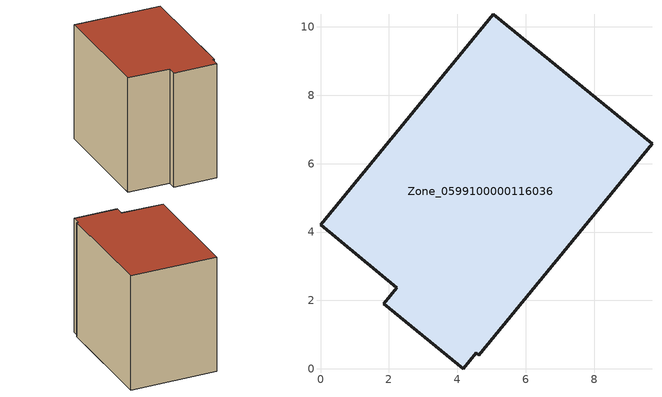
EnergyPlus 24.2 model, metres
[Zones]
Zone_0599100000116036
 floor ground (C_G): 4.18,0 1.85,1.91 2.23,2.37 0,4.22 5.05,10.37 9.7,6.58 4.63,0.4 4.55,0.47 z0
 wall outside (C_F): 1.85,1.91 4.18,0 4.55,0.47 4.63,0.4 9.7,6.58 5.05,10.37 0,4.22 2.23,2.37 1.85,1.91 z0:8.08
 roof outside (C_R): 5.05,10.37 0,4.22 2.23,2.37 1.85,1.91 4.18,0 4.55,0.47 4.63,0.4 9.7,6.58 z8.08
[BUILDING]
Pand.0599100000116036: North Axis=0; Terrain=City; Loads Convergence Tolerance Value=0.04; Temperature Convergence Tolerance Value=0.4; Solar Distribution=FullExterior; Maximum Number of Warmup Days=25; Minimum Number of Warmup Days=1
[Site:Location]
Rotterdam.The.Hague.AP_ZH_NLD Design_Conditions: Latitude=51.96; Longitude=4.45; Time Zone=1; Elevation=-4.5
[SITE:GROUNDTEMPERATURE:BUILDINGSURFACE]
18, 18, 18, 18, 18, 18, 18, 18, 18, 18, 18, 18
[MATERIAL] Thermal Absorptance=0.9; Solar Absorptance=0.7; Visible Absorptance=0.7
Name | Roughness | Thickness | Conductivity | Density | Specific Heat
G.TI.1946-1964 | MediumSmooth | 0.15 | 1 | 540 | 1210
F.TI.1946-1964 | Rough | 0.3 | 0.857143 | 1920 | 840
R.TI.1946-1964 | MediumRough | 0.2 | 0.277778 | 1500 | 1000
[CONSTRUCTION]
C_G: G.TI.1946-1964
C_F: F.TI.1946-1964
C_R: R.TI.1946-1964
[ZONE]
Zone_0599100000116036: Type=1; Multiplier=1; Ceiling Height=Autocalculate; Volume=Autocalculate; Floor Area=autocalculate; Part of Total Floor Area=Yes
[ZONEINFILTRATION:DESIGNFLOWRATE]
Infil_Zone_0599100000116036: Zone or ZoneList or Space or SpaceList=Zone_0599100000116036; Schedule=AlwaysOn; Design Flow Rate Calculation Method=Flow/Area; Flow Rate per Floor Area=0.003; Constant Term Coefficient=1; Temperature Term Coefficient=0; Velocity Term Coefficient=0; Velocity Squared Term Coefficient=0
[HVACTEMPLATE:ZONE:IDEALLOADSAIRSYSTEM]
Zone_0599100000116036: Maximum Heating Supply Air Temperature=50; Minimum Cooling Supply Air Temperature=13; Maximum Heating Supply Air Humidity Ratio=0.0156; Minimum Cooling Supply Air Humidity Ratio=0.0077; Heating Limit=NoLimit; Cooling Limit=NoLimit; Dehumidification Control Type=ConstantSensibleHeatRatio; Cooling Sensible Heat Ratio=0.7; Dehumidification Setpoint=60; Humidification Control Type=None; Humidification Setpoint=30; Outdoor Air Method=None; Outdoor Air Flow Rate per Person=0.00944; Outdoor Air Flow Rate per Zone Floor Area=0; Outdoor Air Flow Rate per Zone=0; Demand Controlled Ventilation Type=None; Outdoor Air Economizer Type=NoEconomizer; Heat Recovery Type=None; Sensible Heat Recovery Effectiveness=0.7; Latent Heat Recovery Effectiveness=0.65
[ZONECONTROL:THERMOSTAT]
ThermostatControl_Zone_0599100000116036: Zone or ZoneList=Zone_0599100000116036; Control Type Schedule=DualSetpointControlType; Control 1=Thermostat_Zone_0599100000116036; Temperature Difference Between Cutout And Setpoint=0
[THERMOSTATSETPOINT:DUALSETPOINT]
Thermostat_Zone_0599100000116036: Heating Setpoint Temperature Schedule=HeatingSetpoint_Zone_0599100000116036; Cooling Setpoint Temperature Schedule=CoolingSetpoint_Zone_0599100000116036
[SCHEDULE:COMPACT]
HeatingSetpoint_Zone_0599100000116036: Through: 12/31, For: AllDays, Until: 24:00, 21
CoolingSetpoint_Zone_0599100000116036: Through: 12/31, For: AllDays, Until: 24:00, 24
DualSetpointControlType: Through: 12/31, For: AllDays, Until: 24:00, 4
AlwaysOn: Through: 12/31, For: AllDays, Until: 24:00, 1
